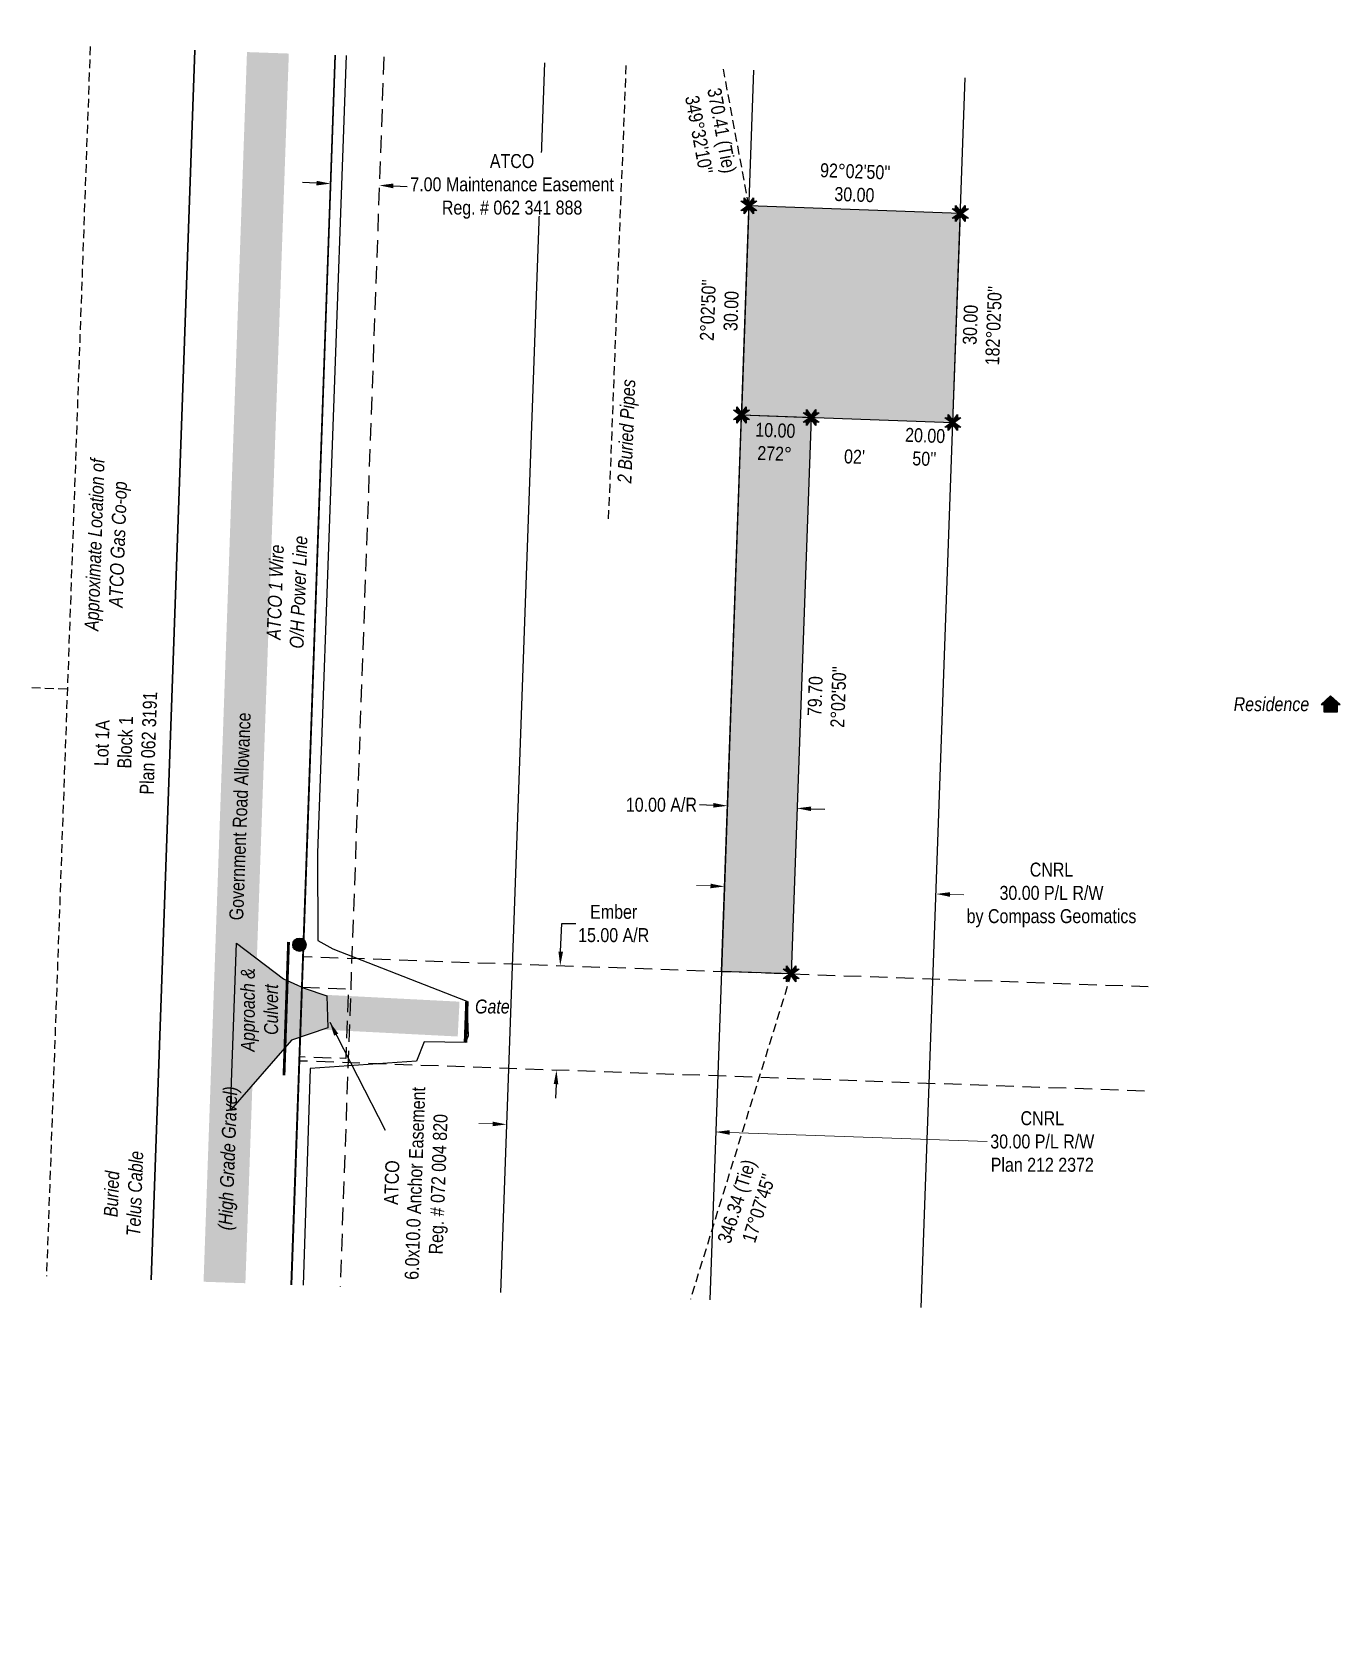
# Model space of a CAD drawing. Extents: x 341126 to 345628, y 6133305 to 6134497.
# Drawn here: x 341126 to 342063, y 6133305 to 6134447 of the extents above; entities that cross this region are included whole.
import ezdxf
from ezdxf.enums import TextEntityAlignment as Align

# ---------------------------------------------------------------- set-up
doc = ezdxf.new("R2010")
doc.units = 0
doc.header["$LTSCALE"] = 5
doc.header["$PDSIZE"] = 0.5
for name, pattern in [('foc-ACCESSROAD', [3.75, 2.5, -1.25]), ('foc-FLOWLINE', [3.75, 2.5, -1.25]), ('foc-TIELINE', [1.875, 1.25, -0.625]), ('POWERLINE5', [7.8, 2.4, -0.6, 0.6, -0.6, 0.6, -0.6, 2.4]), ('UG_PIPE', [1.875, 1.25, -0.625])]:
    doc.linetypes.add(name, pattern=pattern)
doc.layers.get('Defpoints').update_dxf_attribs({"color": 9})
for name, color, linetype in [('AS-FENCE', 48, 'foc-FENCE'), ('AS-PIPE-UG', 44, 'UG_PIPE'), ('AS-PIPE-UG-T', 44, 'Continuous'), ('AS-POWER', 104, 'foc-POWER'), ('AS-POWER-EXISTING', 72, 'POWERLINE5'), ('AS-POWER-T', 104, 'Continuous'), ('AS-RESIDENCE', 14, 'Continuous'), ('AS-ROADS', 254, 'Continuous'), ('AS-TELUS', 224, 'foc-TEL'), ('C-RW', 13, 'Continuous'), ('F-EZE', 190, 'foc-FLOWLINE'), ('F-WS', 190, 'foc-ACCESSROAD'), ('F-WS-S', 190, 'Continuous'), ('L-BD', 7, 'Continuous'), ('L-MON', 1, 'Continuous'), ('L-ROAD-T', 7, 'Continuous'), ('L-SEC', 7, 'Continuous'), ('L-TIE', 7, 'foc-TIELINE'), ('L-TITLEDB', 4, 'Continuous'), ('P-PROPOSED', 10, 'Continuous'), ('P-PROPOSED-H', 21, 'Continuous'), ('P-TXT', 4, 'Continuous')]:
    doc.layers.add(name, color=color, linetype=linetype)
for name, color, linetype, lineweight in [('AS-GENERAL', 48, 'Continuous', 18), ('C-RW-T', 13, 'Continuous', 9), ('T-TEXT', 48, 'Continuous', 18)]:
    doc.layers.add(name, color=color, linetype=linetype, lineweight=lineweight)
doc.styles.add('80CG', font='ARIALN.TTF', dxfattribs={"height": 10})
doc.styles.add('80L', font='ARIALN.TTF', dxfattribs={"height": 10})
doc.styles.add('80LS', font='ARIALNI.TTF', dxfattribs={"height": 10})
doc.styles.add('foc-LtypeFont', font='ARIALN.TTF', dxfattribs={"height": 7.35})
doc.styles.add('TXT', font='ARIALN.TTF', dxfattribs={"height": 0.2})
doc.linetypes.add('foc-FENCE', pattern='A,10,-1,["X",foc-LtypeFont,S=0.2,R=0,X=-0.625,Y=-0.75],-1.24', length=12.24)
doc.linetypes.add('foc-POWER', pattern='A,6,-1,["P",foc-LtypeFont,S=0.2,R=0,X=-0.625,Y=-0.75],-1.24,4', length=12.24)
doc.linetypes.add('foc-TEL', pattern='A,2,-1,["T",foc-LtypeFont,S=0.2,R=0,X=-0.425,Y=-0.75],-1.24,8', length=12.24)
doc.dimstyles.new('Compass 5 000', dxfattribs={"dimscale": 5, "dimtxt": 9, "dimasz": 2, "dimexe": 0.2, "dimexo": 0.0625, "dimgap": 0.5, "dimtad": 0, "dimtih": 1, "dimtoh": 1, "dimzin": 0, "dimdsep": 46, "dimtxsty": '80CG', "dimcen": 0.1, "dimse1": 1, "dimse2": 1, "dimclrd": 256, "dimclrt": 256, "dimaunit": 1, "dimadec": 4, "dimazin": 0, "dimtfac": 0.06, "dimtofl": 0, "dimtmove": 0, "dimatfit": 1, "dimfxl": 0.2, "dimtolj": 1, "dimtzin": 0, "dimlwd": -1, "dimarcsym": 0})

# ---------------------------------------------------------------- blocks, each defined once
blk = doc.blocks.new('res_occ')
for points in [[(0.1, 0.89), (-1.26, -0.37), (1.46, -0.37)], [(-0.9, -1.43), (1.1, -1.43), (1.1, -0.37), (-0.9, -0.37)]]:
    blk.add_hatch(color=14).paths.add_polyline_path(points)
at = {"color": 14}
for points in [[(0.1, 0.89), (-1.26, -0.37), (1.46, -0.37)], [(-0.9, -1.43), (1.1, -1.43), (1.1, -0.37), (-0.9, -0.37)]]:
    blk.add_lwpolyline(points, close=True, dxfattribs=at)
blk = doc.blocks.new('POWERPOLE')
h = blk.add_hatch(color=255)
edge = h.paths.add_edge_path()
edge.add_arc((0, 0), 0.96, 0, 360)
at = {"linetype": 'Continuous'}
for p, q in [((0.68, -0.68), (-0.68, 0.68)), ((-0.68, -0.68), (0.68, 0.68))]:
    blk.add_line(p, q, dxfattribs=at)
blk.add_circle((0, 0), 0.96, dxfattribs=at)
blk = doc.blocks.new('*D469')
at = {"layer": 'C-RW-T', "transparency": 16777216}
for p, q in [((341455.9, 6133664.6), (341445.9, 6133665)), ((341625.7, 6133658.6), (341810.2, 6133652))]:
    blk.add_line(p, q, dxfattribs=at)
for points in [[(341455.9, 6133666.3), (341455.8, 6133663), (341465.8, 6133664.3)], [(341625.8, 6133660.2), (341625.7, 6133656.9), (341615.7, 6133658.9)]]:
    blk.add_solid(points, dxfattribs=at)
at = {"layer": 'Defpoints', "color": 0, "transparency": 16777216}
for p in [(341476.8, 6133971.3), (341626.7, 6133965.9), (341615.7, 6133658.9)]:
    blk.add_point(p, dxfattribs=at)
at = {"layer": 'C-RW-T', "transparency": 16777216, "insert": (341849.7, 6133652), "char_height": 10, "attachment_point": 5, "style": '80CG'}
blk.add_mtext('\\A1;CNRL\\P30.00 P/L R/W\\PPlan 212 2372', dxfattribs=at)
blk = doc.blocks.new('*D467')
at = {"layer": 'Defpoints', "color": 0, "transparency": 16777216}
for p in [(341339.7, 6134338.4), (341303, 6133306.1), (341337.9, 6133304.8)]:
    blk.add_point(p, dxfattribs=at)
at = {"layer": 'F-WS-S', "transparency": 16777216}
for p, q in [((341329.7, 6134338.7), (341319.7, 6134339.1)), ((341384.7, 6134336.8), (341394.7, 6134336.4))]:
    blk.add_line(p, q, dxfattribs=at)
for points in [[(341329.8, 6134340.4), (341329.6, 6134337.1), (341339.7, 6134338.4)], [(341384.7, 6134338.5), (341384.6, 6134335.1), (341374.7, 6134337.1)]]:
    blk.add_solid(points, dxfattribs=at)
at = {"layer": 'F-WS-S', "transparency": 16777216, "insert": (341469.8, 6134336.4), "char_height": 10, "attachment_point": 5, "style": '80CG', "bg_fill": 3, "box_fill_scale": 1.1, "bg_fill_color": 256, "bg_fill_true_color": 13158600, "bg_fill_transparency": 0}
blk.add_mtext('\\A1;ATCO\\P7.00 Maintenance Easement\\PReg. # 062 341 888', dxfattribs=at)
blk = doc.blocks.new('TEMP')
h = blk.add_hatch(color=255)
h.dxf.hatch_style = 1
h.paths.add_polyline_path([(0, 0.25), (-0.67, 1.15), (-0.67, 0.67), (-1.15, 0.67), (-0.25, 0), (-1.15, -0.67), (-0.67, -0.67), (-0.67, -1.15), (0, -0.25), (0.67, -1.15), (0.67, -0.67), (1.15, -0.67), (0.25, 0), (1.15, 0.67), (0.67, 0.67), (0.67, 1.15)])
h.paths.add_polyline_path([(0.57, 0.85), (0.57, 0.57), (0.85, 0.57), (0.08, 0), (0.85, -0.57), (0.57, -0.57), (0.57, -0.85), (0, -0.08), (-0.57, -0.85), (-0.57, -0.57), (-0.85, -0.57), (-0.08, 0), (-0.85, 0.57), (-0.57, 0.57), (-0.57, 0.85), (0, 0.08)], flags=16)
h = blk.add_hatch(color=1)
h.dxf.hatch_style = 1
h.paths.add_polyline_path([(0, 0.08), (-0.57, 0.85), (-0.57, 0.57), (-0.85, 0.57), (-0.08, 0), (-0.85, -0.57), (-0.57, -0.57), (-0.57, -0.85), (0, -0.08), (0.57, -0.85), (0.57, -0.57), (0.85, -0.57), (0.08, 0), (0.85, 0.57), (0.57, 0.57), (0.57, 0.85)])
at = {"color": 1}
for p, q in [((-0.08, 0), (0.08, 0)), ((0, 0.08), (0, -0.08))]:
    blk.add_line(p, q, dxfattribs=at)
at = {"color": 255, "flags": 128}
blk.add_lwpolyline([(-0.25, 0), (-1.15, 0.67), (-0.67, 0.67), (-0.67, 1.15), (0, 0.25), (0.67, 1.15), (0.67, 0.67), (1.15, 0.67), (0.25, 0), (1.15, -0.67), (0.67, -0.67), (0.67, -1.15), (0, -0.25), (-0.67, -1.15), (-0.67, -0.67), (-1.15, -0.67)], close=True, dxfattribs=at)
at = {"color": 1, "flags": 128}
blk.add_lwpolyline([(-0.08, 0), (-0.85, 0.57), (-0.57, 0.57), (-0.57, 0.85), (0, 0.08), (0.57, 0.85), (0.57, 0.57), (0.85, 0.57), (0.08, 0), (0.85, -0.57), (0.57, -0.57), (0.57, -0.85), (0, -0.08), (-0.57, -0.85), (-0.57, -0.57), (-0.85, -0.57)], close=True, dxfattribs=at)
blk = doc.blocks.new('*D471')
at = {"layer": 'C-RW-T', "transparency": 16777216}
for p, q in [((341612, 6133835.2), (341602, 6133835.5)), ((341783.6, 6133829), (341793.6, 6133828.7))]:
    blk.add_line(p, q, dxfattribs=at)
for points in [[(341612.1, 6133836.8), (341611.9, 6133833.5), (341622, 6133834.8)], [(341783.6, 6133830.7), (341783.5, 6133827.4), (341773.6, 6133829.4)]]:
    blk.add_solid(points, dxfattribs=at)
at = {"layer": 'Defpoints', "color": 0, "transparency": 16777216}
for p in [(341621.9, 6133833.1), (341773.5, 6133827.7), (341773.6, 6133829.4)]:
    blk.add_point(p, dxfattribs=at)
at = {"layer": 'C-RW-T', "transparency": 16777216, "insert": (341856.3, 6133828.7), "char_height": 10, "attachment_point": 5, "style": '80CG'}
blk.add_mtext('\\A1;CNRL\\P30.00 P/L R/W\\Pby Compass Geomatics', dxfattribs=at)
blk = doc.blocks.new('*D472')
at = {"layer": 'Defpoints', "color": 0, "transparency": 16777216}
for p in [(341504.3, 6133778.1), (341516.2, 6133777.7), (341513.6, 6133702.7)]:
    blk.add_point(p, dxfattribs=at)
at = {"layer": 'F-WS-S', "transparency": 16777216}
for p, q in [((341504.6, 6133788.1), (341505.4, 6133808.2)), ((341505.4, 6133808.2), (341515.4, 6133808.2)), ((341501.3, 6133693.2), (341500.9, 6133683.2))]:
    blk.add_line(p, q, dxfattribs=at)
for points in [[(341503, 6133788.1), (341506.3, 6133788), (341504.3, 6133778.1)], [(341499.6, 6133693.2), (341502.9, 6133693.1), (341501.6, 6133703.2)]]:
    blk.add_solid(points, dxfattribs=at)
at = {"layer": 'F-WS-S', "transparency": 16777216, "insert": (341542.6, 6133808.2), "char_height": 10, "attachment_point": 5, "style": '80CG'}
blk.add_mtext('\\A1;Ember\\P15.00 A/R', dxfattribs=at)
blk = doc.blocks.new('*D477')
at = {"layer": 'Defpoints', "color": 0, "transparency": 16777216}
for p in [(341624.1, 6133894.9), (341624.1, 6133892.6), (341674.1, 6133893.1)]:
    blk.add_point(p, dxfattribs=at)
at = {"layer": 'P-TXT', "transparency": 16777216}
for p, q in [((341614.1, 6133892.9), (341604.1, 6133893.3)), ((341684, 6133890.4), (341694, 6133890.1))]:
    blk.add_line(p, q, dxfattribs=at)
for points in [[(341614.1, 6133894.6), (341614, 6133891.3), (341624.1, 6133892.6)], [(341684.1, 6133892.1), (341684, 6133888.8), (341674, 6133890.8)]]:
    blk.add_solid(points, dxfattribs=at)
at = {"layer": 'P-TXT', "transparency": 16777216, "insert": (341576.8, 6133893.3), "char_height": 10, "attachment_point": 5, "style": '80CG'}
blk.add_mtext('\\A1;10.00 A/R', dxfattribs=at)

msp = doc.modelspace()

# ---------------------------------------------------------------- hatches: boundary and pattern name
at = {"layer": 'AS-ROADS'}
h = msp.add_hatch(color=256, dxfattribs=at)
h.dxf.hatch_style = 1
h.paths.add_polyline_path([(341272.315, 6133794.207), (341306.089, 6133768.677), (341320.869, 6133761.807), (341337, 6133756.514), (341337.849, 6133733.442), (341311.644, 6133724.607), (341268.09, 6133674.562)])
at = {"layer": 'P-PROPOSED-H'}
h = msp.add_hatch(color=256, dxfattribs=at)
h.dxf.hatch_style = 1
h.paths.add_polyline_path([(341634.091, 6134172.634), (341785.628, 6134167.242), (341790.975, 6134317.081), (341639.438, 6134322.472)])
h = msp.add_hatch(color=256, dxfattribs=at)
h.dxf.hatch_style = 1
h.paths.add_polyline_path([(341619.829, 6133773.976), (341634.091, 6134172.634), (341684.074, 6134170.855), (341669.775, 6133772.184)])

# ---------------------------------------------------------------- linework, layer by layer
at = {"layer": 'AS-FENCE', "flags": 128}
msp.add_lwpolyline([(341350.959, 6134430.136), (341330.314, 6133858.882), (341330.639, 6133795.982), (341341.294, 6133790.057), (341437.454, 6133752.547), (341438.249, 6133727.752), (341436.379, 6133722.902), (341406.904, 6133723.422), (341401.369, 6133709.692), (341325.124, 6133704.267), (341319.998, 6133549.026)], dxfattribs=at)
at = {"layer": 'AS-FENCE', "const_width": 2.499, "flags": 128}
msp.add_lwpolyline([(341437.454, 6133752.547), (341436.379, 6133722.902)], dxfattribs=at)
at = {"layer": 'AS-GENERAL', "const_width": 2, "flags": 128}
msp.add_lwpolyline([(341306.374, 6133699.417), (341309.634, 6133795.092)], dxfattribs=at)
at = {"layer": 'AS-PIPE-UG', "flags": 128}
for points in [[(341167.538, 6134436.682), (341136.185, 6133555.586)], [(341551.346, 6134422.986), (341538.729, 6134097.502)], [(341125.737, 6133977.247), (341151.157, 6133976.342)]]:
    msp.add_lwpolyline(points, dxfattribs=at)
at = {"layer": 'AS-POWER', "flags": 128}
msp.add_lwpolyline([(341311.62, 6133549.325), (341342.973, 6134430.421)], dxfattribs=at)
at = {"layer": 'AS-ROADS', "flags": 128}
for points, const_width in [([(341294.844, 6134432.139), (341263.728, 6133551.034)], 29.993), ([(341431.489, 6133739.762), (341332.82, 6133744.804)], 24.995)]:
    msp.add_lwpolyline(points, dxfattribs=dict(at, const_width=const_width))
msp.add_lwpolyline([(341272.315, 6133794.207), (341306.089, 6133768.677), (341320.869, 6133761.807), (341337, 6133756.514), (341337.849, 6133733.442), (341311.644, 6133724.607), (341268.09, 6133674.562)], close=True, dxfattribs=at)
at = {"layer": 'AS-TELUS', "flags": 128}
msp.add_lwpolyline([(341211.13, 6133552.911), (341225.492, 6133956.158)], dxfattribs=at)
at = {"layer": 'C-RW', "flags": 128}
for points in [[(341461.654, 6133543.971), (341493.174, 6134425.061)], [(341642.895, 6134419.719), (341611.422, 6133538.627)], [(341642.895, 6134419.719), (341611.422, 6133538.627)], [(341763.003, 6133533.218), (341794.445, 6134414.311)]]:
    msp.add_lwpolyline(points, dxfattribs=at)
at = {"layer": 'F-EZE'}
msp.add_line((341377.943, 6134429.174), (341346.59, 6133548.077), dxfattribs=at)
at = {"layer": 'F-EZE', "flags": 128}
msp.add_lwpolyline([(341319.211, 6133762.649), (341352.467, 6133761.452), (341350.678, 6133711.495), (341317.433, 6133712.692)], close=True, dxfattribs=at)
at = {"layer": 'F-WS', "flags": 128}
msp.add_lwpolyline([(341922.938, 6133688.152), (341317.34, 6133709.716), (341320.009, 6133784.652), (341925.612, 6133763.087)], dxfattribs=at)
at = {"layer": 'L-SEC'}
for p, q in [((341242.474, 6134434.008), (341211.121, 6133552.912)), ((341343.015, 6134430.42), (341311.646, 6133549.324))]:
    msp.add_line(p, q, dxfattribs=at)
at = {"layer": 'L-TIE'}
msp.add_line((341669.775, 6133772.184), (341597.623, 6133539.119), dxfattribs=at)
at = {"layer": 'L-TIE', "flags": 128}
msp.add_lwpolyline([(341639.438, 6134322.472), (341621.22, 6134420.492)], dxfattribs=at)
at = {"layer": 'L-TITLEDB', "flags": 128}
msp.add_lwpolyline([(341211.129, 6133552.911), (341242.514, 6134434.006)], dxfattribs=at)
at = {"layer": 'P-PROPOSED', "flags": 128}
for points in [[(341634.091, 6134172.634), (341785.628, 6134167.242), (341790.975, 6134317.081), (341639.438, 6134322.472)], [(341619.829, 6133773.976), (341634.091, 6134172.634), (341684.074, 6134170.855), (341669.775, 6133772.184)]]:
    msp.add_lwpolyline(points, close=True, dxfattribs=at)

# ---------------------------------------------------------------- block references
at = {"layer": 'AS-POWER-EXISTING', "xscale": 4.99890055, "yscale": 4.99890055, "zscale": 4.99890055}
msp.add_blockref('POWERPOLE', (341317.474, 6133793.047), dxfattribs=at)
msp.add_blockref('POWERPOLE', (341317.474, 6133793.047), dxfattribs=at)
at = {"layer": 'AS-RESIDENCE', "xscale": 4.998900549999927, "yscale": 4.998900549999927, "zscale": 4.998900549999927}
msp.add_blockref('res_occ', (342055.806, 6133967.033), dxfattribs=at)
at = {"layer": 'L-MON', "xscale": 4.99890055, "yscale": 4.99890055, "zscale": 4.99890055}
for p in [(341639.438, 6134322.472), (341790.975, 6134317.081), (341634.091, 6134172.634), (341684.074, 6134170.855), (341785.628, 6134167.242), (341669.775, 6133772.184)]:
    msp.add_blockref('TEMP', p, dxfattribs=at)

# ---------------------------------------------------------------- texts
at = {"layer": 'AS-PIPE-UG-T', "insert": (341163.461, 6134018.03), "char_height": 9.9978, "attachment_point": 1, "rotation": 87.962046, "style": '80L'}
msp.add_mtext_dynamic_manual_height_columns('\\pi0.063748;{\\fArial Narrow|b0|i1|c0|p34;Approximate Location of\\P\\pi17.502;ATCO Gas Co-op}', width=125.14093, gutter_width=49.989, heights=[0], dxfattribs=at)
at = {"layer": 'AS-POWER-T', "insert": (341293.657, 6134005.458), "char_height": 9.9978, "attachment_point": 1, "rotation": 87.959566, "style": '80L'}
msp.add_mtext_dynamic_manual_height_columns('\\pi6.4265;{\\fArial Narrow|b0|i1|c0|p34;ATCO 1 Wire \\P\\pi0.57511;O/H Power Line}', width=80.65525, gutter_width=49.989, heights=[0], dxfattribs=at)
at = {"layer": 'AS-RESIDENCE', "insert": (341986.813, 6133970.411), "char_height": 9.9978, "attachment_point": 1, "style": '80L'}
msp.add_mtext_dynamic_manual_height_columns('{\\fArial Narrow|b0|i1|c0|p34;Residence}', width=34.11404, gutter_width=49.989, heights=[0], dxfattribs=at)
at = {"layer": 'AS-TELUS', "insert": (341176.061, 6133566.097), "char_height": 9.9978, "attachment_point": 1, "rotation": 87.967148, "style": 'TXT'}
msp.add_mtext_dynamic_manual_height_columns('\\pi32.025;{\\fArial Narrow|b0|i1|c0|p34;Buried \\P\\pi18.907;Telus Cable}', width=97.21368, gutter_width=1, heights=[0], dxfattribs=at)
at = {"layer": 'F-WS-S', "insert": (341401.715, 6133621.991), "char_height": 9.9978, "attachment_point": 5, "rotation": 87.951149, "style": '80CG'}
msp.add_mtext('\\A1;ATCO\\P6.0x10.0 Anchor Easement\\PReg. # 072 004 820', dxfattribs=at)
at = {"layer": 'L-BD', "attachment_point": 2, "style": '80L'}
for s, insert, char_height, width, rotation in [("370.41 (Tie)\\P349°32'10''", (341625.064, 6134377.406), 9.9978, 62.2883, 280.528651), ("92°02'50''\\P30.00 ", (341715.871, 6134352.192), 9.9956, 26.07431, 357.9528), ("2°02'50''\\P30.00 ", (341605.079, 6134247.922), 9.9956, 26.07431, 87.9528), ("30.00 182°02'50''", (341793.099, 6134237.43), 9.9956, 26.07431, 87.9528), ('10.00 272°', (341658.63, 6134166.662), 9.9956, 26.07431, 357.9528), ("20.00 50''", (341765.957, 6134162.94), 9.9956, 15.79659, 357.9528), ("\\P02'", (341715.922, 6134164.405), 9.9956, 14.46608, 357.9528), ("79.70 2°02'50''", (341681.92, 6133971.341), 9.9956, 26.07431, 87.9528)]:
    msp.add_mtext(s, dxfattribs=dict(at, insert=insert, char_height=char_height, width=width, rotation=rotation))
at = {"layer": 'L-ROAD-T', "style": '80L'}
msp.add_text('Government Road Allowance', height=9.9978, rotation=87.891676, dxfattribs=at).set_placement((341274.842, 6133885.009), align=Align.MIDDLE_CENTER)
at = {"layer": 'L-TITLEDB', "insert": (341169.579, 6133900.731), "char_height": 9.9978, "attachment_point": 1, "rotation": 87.962046, "style": '80L'}
msp.add_mtext_dynamic_manual_height_columns('\\pi20.543;Lot 1A\\P\\pi19.408;Block 1\\P\\pi1.2673;Plan 062 3191', width=73.41264, gutter_width=49.989, heights=[0], dxfattribs=at)
at = {"layer": 'T-TEXT', "style": '80LS'}
msp.add_text('(High Grade Gravel)', height=9.9978, rotation=87.891676, dxfattribs=at).set_placement((341266.14, 6133640.023), align=Align.MIDDLE_CENTER)
at = {"layer": 'T-TEXT', "insert": (341275.451, 6133716.362), "char_height": 9.9978, "attachment_point": 1, "rotation": 90, "style": '80L'}
msp.add_mtext_dynamic_manual_height_columns('\\pi0.056562;{\\fArial Narrow|b0|i1|c0|p34;Approach &\\P\\pi12.053;Culvert}', width=59.78622, gutter_width=49.989, heights=[0], dxfattribs=at)

# ---------------------------------------------------------------- dimensions: what is measured, and where the dimension line sits
at = {"layer": 'C-RW-T'}
for base, p1, p2, angle, text, picture, middle in [((341615.72, 6133658.938), (341476.813, 6133971.258), (341626.685, 6133965.904), 357.9542, 'CNRL\\P30.00 P/L R/W\\PPlan 212 2372', '*D469', (341849.694, 6133651.99)), ((341773.572, 6133829.395), (341621.942, 6133833.129), (341773.512, 6133827.72), 357.956255, 'CNRL\\P30.00 P/L R/W\\Pby Compass Geomatics', '*D471', (341856.281, 6133828.682))]:
    dim = msp.add_linear_dim(base=base, p1=p1, p2=p2, angle=angle, text=text, dimstyle='Compass 5 000', dxfattribs=at)
    dim.commit()
    dim.dimension.update_dxf_attribs({"geometry": picture, "text_midpoint": middle, "dimtype": 161})
at = {"layer": 'P-TXT'}
dim = msp.add_aligned_dim(p1=(341674.112, 6133893.116), p2=(341624.148, 6133894.9), distance=2.327, text='10.00 A/R', dimstyle='Compass 5 000', dxfattribs=at)
dim.commit()
dim.dimension.update_dxf_attribs({"geometry": '*D477', "text_midpoint": (341576.796, 6133893.289)})

# ---------------------------------------------------------------- leaders
at = {"layer": 'F-WS-S'}
msp.add_leader([(341339.203, 6133737.597), (341378.808, 6133660.15)], dimstyle='Compass 5 000', dxfattribs=at)

# ---------------------------------------------------------------- next in the draw order: texts
at = {"layer": 'L-BD', "insert": (341625.82, 6133610.647), "char_height": 9.9978, "width": 62.2883, "attachment_point": 2, "rotation": 72.79855, "style": '80L', "bg_fill": 3, "box_fill_scale": 1, "bg_fill_color": 256, "bg_fill_transparency": 0}
msp.add_mtext("346.34 (Tie)\\P17°07'45''", dxfattribs=at)

# ---------------------------------------------------------------- next in the draw order: dimensions: what is measured, and where the dimension line sits
at = {"layer": 'F-WS-S'}
dim = msp.add_linear_dim(base=(341339.698, 6134338.386), p1=(341337.933, 6133304.807), p2=(341302.963, 6133306.052), angle=177.962047, text='ATCO\\P7.00 Maintenance Easement\\PReg. # 062 341 888', dimstyle='Compass 5 000', override={"dimtfill": 1}, dxfattribs=at)
dim.commit()
dim.dimension.update_dxf_attribs({"geometry": '*D467', "text_midpoint": (341469.785, 6134336.431), "dimtype": 161})

# ---------------------------------------------------------------- next in the draw order: texts
at = {"layer": 'AS-PIPE-UG-T', "insert": (341545.239, 6134123.535), "char_height": 9.9978, "attachment_point": 1, "rotation": 87.780231, "style": '80L'}
msp.add_mtext_dynamic_manual_height_columns('\\pi0.38757;{\\fArial Narrow|b0|i1|c0|p34;2 Buried Pipes}', width=74.56518, gutter_width=49.989, heights=[0], dxfattribs=at)
at = {"layer": 'T-TEXT', "insert": (341414.96, 6133753.781), "char_height": 9.9978, "attachment_point": 1, "style": '80L'}
msp.add_mtext_dynamic_manual_height_columns('\\pi28.304;{\\fArial Narrow|b0|i1|c0|p34;Gate}', width=80.04829, gutter_width=49.989, heights=[0], dxfattribs=at)

# ---------------------------------------------------------------- next in the draw order: dimensions: what is measured, and where the dimension line sits
at = {"layer": 'F-WS-S'}
dim = msp.add_linear_dim(base=(341504.293, 6133778.09), p1=(341513.566, 6133702.729), p2=(341516.235, 6133777.665), angle=87.960646, text='Ember\\P15.00 A/R', dimstyle='Compass 5 000', dxfattribs=at)
dim.commit()
dim.dimension.update_dxf_attribs({"geometry": '*D472', "text_midpoint": (341542.647, 6133808.187), "dimtype": 161})

doc.saveas('drawing.dxf')
